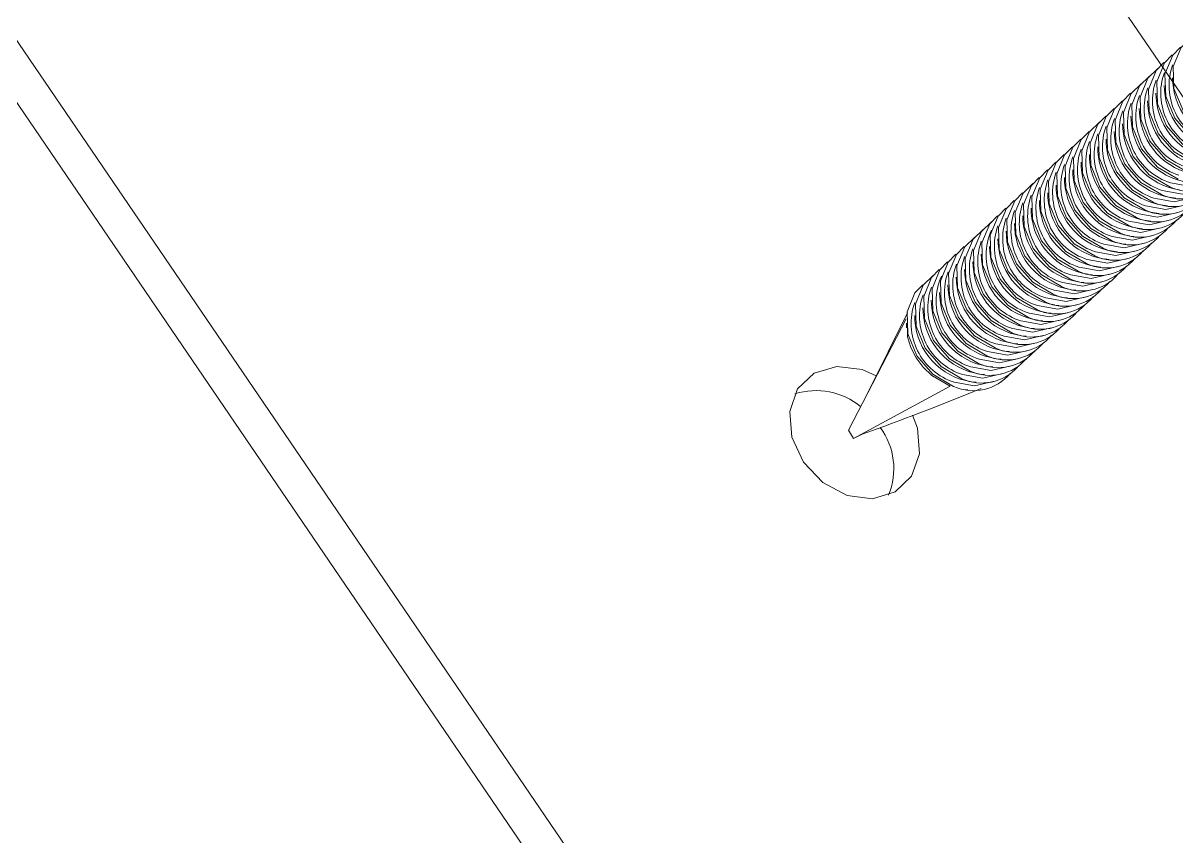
# Model space of a CAD drawing. Extents: x 0 to 216, y -5 to 280.
# Drawn here: x 41.179 to 44.217, y 181 to 183.142 of the extents above; entities that cross this region are included whole.
import ezdxf

# ---------------------------------------------------------------- set-up
doc = ezdxf.new("R2010")
doc.units = 0
doc.header["$LTSCALE"] = 10
doc.header["$MEASUREMENT"] = 0
doc.layers.add('CADdetails-3-FINE', color=11, linetype='CONTINUOUS', lineweight=5)
doc.layers.add('CADdetails-4-LIGHT', color=3, linetype='CONTINUOUS', lineweight=9)

msp = doc.modelspace()

# ---------------------------------------------------------------- linework, layer by layer
at = {"layer": 'CADdetails-3-FINE'}
for p, q in [((44.2054, 182.9981), (44.2059, 182.986)), ((44.1616, 182.9577), (44.1621, 182.9457)), ((44.1835, 182.9779), (44.184, 182.9658)), ((44.1397, 182.9375), (44.1401, 182.9255)), ((44.0958, 182.8971), (44.0963, 182.8851)), ((44.1178, 182.9173), (44.1182, 182.9053)), ((44.0739, 182.877), (44.0744, 182.8649)), ((44.0301, 182.8366), (44.0306, 182.8245)), ((44.052, 182.8568), (44.0525, 182.8447)), ((44.0082, 182.8164), (44.0087, 182.8043)), ((43.9644, 182.776), (43.9649, 182.764)), ((43.9863, 182.7962), (43.9868, 182.7842)), ((43.9425, 182.7558), (43.943, 182.7438)), ((43.8987, 182.7155), (43.8992, 182.7034)), ((43.9206, 182.7356), (43.9211, 182.7236)), ((43.8768, 182.6953), (43.8773, 182.6832)), ((44.2019, 182.6826), (44.2139, 182.6811)), ((43.833, 182.6549), (43.8334, 182.6428)), ((43.8549, 182.6751), (43.8554, 182.663)), ((44.18, 182.6624), (44.192, 182.6609)), ((43.8111, 182.6347), (43.8115, 182.6227)), ((44.1362, 182.622), (44.1482, 182.6205)), ((44.1581, 182.6422), (44.1701, 182.6407)), ((43.7672, 182.5943), (43.7677, 182.5823)), ((43.7891, 182.6145), (43.7896, 182.6025)), ((44.1143, 182.6018), (44.1263, 182.6004)), ((43.7453, 182.5741), (43.7458, 182.5621)), ((44.0705, 182.5614), (44.0825, 182.56)), ((44.0924, 182.5816), (44.1044, 182.5802)), ((43.7015, 182.5338), (43.702, 182.5217)), ((43.7234, 182.554), (43.7239, 182.5419)), ((44.0486, 182.5413), (44.0606, 182.5398)), ((43.6796, 182.5136), (43.6801, 182.5015)), ((44.0048, 182.5009), (44.0167, 182.4994)), ((44.0267, 182.5211), (44.0386, 182.5196)), ((43.6358, 182.4732), (43.6363, 182.4612)), ((43.6577, 182.4934), (43.6582, 182.4813)), ((43.9829, 182.4807), (43.9948, 182.4792)), ((43.6139, 182.453), (43.6144, 182.441)), ((43.9391, 182.4403), (43.951, 182.4389)), ((43.961, 182.4605), (43.9729, 182.459)), ((43.5701, 182.4126), (43.5706, 182.4006)), ((43.592, 182.4328), (43.5925, 182.4208)), ((43.9171, 182.4201), (43.9291, 182.4187)), ((43.5482, 182.3925), (43.5487, 182.3804)), ((43.8733, 182.3798), (43.8853, 182.3783)), ((43.8952, 182.3999), (43.9072, 182.3985)), ((43.5043, 182.3633), (43.3523, 182.0703)), ((43.5044, 182.3521), (43.5049, 182.3395)), ((43.5263, 182.3723), (43.5267, 182.3602)), ((43.8514, 182.3596), (43.8634, 182.3581)), ((43.5078, 182.3163), (43.5072, 182.3396)), ((43.8076, 182.3192), (43.8196, 182.3177)), ((43.8295, 182.3394), (43.8415, 182.3379)), ((43.7857, 182.299), (43.7977, 182.2975)), ((43.7419, 182.2586), (43.7539, 182.2572)), ((43.7638, 182.2788), (43.7758, 182.2774)), ((43.72, 182.2384), (43.7319, 182.237)), ((43.6194, 182.1866), (43.5711, 182.2145)), ((43.6762, 182.1981), (43.6881, 182.1966)), ((43.6981, 182.2183), (43.71, 182.2168)), ((43.3656, 182.0489), (43.6194, 182.1866)), ((43.6537, 182.1779), (43.6662, 182.1764)), ((43.3656, 182.0489), (43.3523, 182.0703)), ((43.3842, 182.0582), (43.3656, 182.0489)), ((43.3855, 182.0589), (43.3842, 182.0582))]:
    msp.add_line(p, q, dxfattribs=at)
at = {"layer": 'CADdetails-3-FINE', "flags": 128}
for points in [[(44.3076, 182.8116), (44.2533, 182.8436), (44.211, 182.8921), (44.1872, 182.9498), (44.1854, 183.0079), (44.206, 183.0576), (44.2265, 183.079)], [(44.3295, 182.8318), (44.2752, 182.8638), (44.2329, 182.9123), (44.2091, 182.97), (44.2073, 183.0281), (44.2279, 183.0778), (44.2484, 183.0992)], [(44.2857, 182.7914), (44.2314, 182.8234), (44.1891, 182.8719), (44.1653, 182.9296), (44.1635, 182.9877), (44.1841, 183.0374), (44.2046, 183.0589)], [(44.2419, 182.7511), (44.1876, 182.783), (44.1453, 182.8315), (44.1214, 182.8892), (44.1197, 182.9474), (44.1402, 182.997), (44.1663, 183.0226)], [(44.2638, 182.7713), (44.2095, 182.8032), (44.1672, 182.8517), (44.1433, 182.9094), (44.1416, 182.9675), (44.1622, 183.0172), (44.1827, 183.0387)], [(44.22, 182.7309), (44.1657, 182.7628), (44.1234, 182.8113), (44.0995, 182.869), (44.0978, 182.9272), (44.1183, 182.9768), (44.1444, 183.0024)], [(44.1762, 182.6905), (44.1219, 182.7224), (44.0796, 182.7709), (44.0557, 182.8287), (44.054, 182.8868), (44.0745, 182.9365), (44.095, 182.9579)], [(44.1981, 182.7107), (44.1438, 182.7426), (44.1015, 182.7911), (44.0776, 182.8488), (44.0759, 182.907), (44.0964, 182.9567), (44.1225, 182.9822)], [(44.1543, 182.6703), (44.1, 182.7023), (44.0577, 182.7508), (44.0338, 182.8085), (44.032, 182.8666), (44.0526, 182.9163), (44.0731, 182.9377)], [(44.1104, 182.6299), (44.0561, 182.6619), (44.0138, 182.7104), (43.99, 182.7681), (43.9882, 182.8262), (44.0088, 182.8759), (44.0293, 182.8974)], [(44.1323, 182.6501), (44.078, 182.6821), (44.0357, 182.7306), (44.0119, 182.7883), (44.0101, 182.8464), (44.0307, 182.8961), (44.0512, 182.9175)], [(44.0885, 182.6098), (44.0342, 182.6417), (43.9919, 182.6902), (43.9681, 182.7479), (43.9663, 182.806), (43.9869, 182.8557), (44.013, 182.8813)], [(44.0447, 182.5694), (43.9904, 182.6013), (43.9481, 182.6498), (43.9243, 182.7075), (43.9225, 182.7657), (43.9431, 182.8154), (43.9636, 182.8368)], [(44.0666, 182.5896), (44.0123, 182.6215), (43.97, 182.67), (43.9462, 182.7277), (43.9444, 182.7859), (43.965, 182.8355), (43.9855, 182.857)], [(44.0228, 182.5492), (43.9685, 182.5811), (43.9262, 182.6296), (43.9024, 182.6874), (43.9006, 182.7455), (43.9212, 182.7952), (43.9417, 182.8166)], [(43.979, 182.5088), (43.9247, 182.5408), (43.8824, 182.5893), (43.8586, 182.647), (43.8568, 182.7051), (43.8774, 182.7548), (43.8979, 182.7762)], [(44.0009, 182.529), (43.9466, 182.5609), (43.9043, 182.6094), (43.8805, 182.6672), (43.8787, 182.7253), (43.8993, 182.775), (43.9198, 182.7964)], [(43.9571, 182.4886), (43.9028, 182.5206), (43.8605, 182.5691), (43.8366, 182.6268), (43.8349, 182.6849), (43.8555, 182.7346), (43.876, 182.756)], [(43.9133, 182.4483), (43.859, 182.4802), (43.8167, 182.5287), (43.7928, 182.5864), (43.7911, 182.6445), (43.8116, 182.6942), (43.8377, 182.7198)], [(43.9352, 182.4685), (43.8809, 182.5004), (43.8386, 182.5489), (43.8147, 182.6066), (43.813, 182.6647), (43.8335, 182.7144), (43.8541, 182.7359)], [(44.3023, 182.7234), (44.2535, 182.7119), (44.2, 182.7215)], [(43.8914, 182.4281), (43.8371, 182.46), (43.7948, 182.5085), (43.7709, 182.5662), (43.7692, 182.6244), (43.7897, 182.674), (43.8102, 182.6955)], [(44.2585, 182.683), (44.2097, 182.6715), (44.1561, 182.6812)], [(44.2804, 182.7032), (44.2316, 182.6917), (44.178, 182.7013)], [(43.8476, 182.3877), (43.7933, 182.4196), (43.751, 182.4681), (43.7271, 182.5259), (43.7253, 182.584), (43.7459, 182.6337), (43.7664, 182.6551)], [(43.8695, 182.4079), (43.8152, 182.4398), (43.7729, 182.4883), (43.749, 182.546), (43.7473, 182.6042), (43.7678, 182.6539), (43.7883, 182.6753)], [(44.2366, 182.6629), (44.1878, 182.6513), (44.1342, 182.661)], [(43.8256, 182.3675), (43.7713, 182.3994), (43.7291, 182.448), (43.7052, 182.5057), (43.7034, 182.5638), (43.724, 182.6135), (43.7445, 182.6349)], [(44.1928, 182.6225), (44.144, 182.6109), (44.0904, 182.6206)], [(44.2147, 182.6427), (44.1659, 182.6311), (44.1123, 182.6408)], [(43.7818, 182.3271), (43.7275, 182.3591), (43.6852, 182.4076), (43.6614, 182.4653), (43.6596, 182.5234), (43.6802, 182.5731), (43.7063, 182.5987)], [(43.8037, 182.3473), (43.7494, 182.3793), (43.7071, 182.4278), (43.6833, 182.4855), (43.6815, 182.5436), (43.7021, 182.5933), (43.7282, 182.6189)], [(44.1709, 182.6023), (44.1221, 182.5907), (44.0685, 182.6004)], [(43.7599, 182.307), (43.7056, 182.3389), (43.6633, 182.3874), (43.6395, 182.4451), (43.6377, 182.5032), (43.6583, 182.5529), (43.6844, 182.5785)], [(44.1271, 182.5619), (44.0783, 182.5504), (44.0247, 182.56)], [(44.149, 182.5821), (44.1002, 182.5705), (44.0466, 182.5802)], [(43.7161, 182.2666), (43.6618, 182.2985), (43.6195, 182.347), (43.5957, 182.4047), (43.5939, 182.4629), (43.6145, 182.5125), (43.635, 182.534)], [(43.738, 182.2868), (43.6837, 182.3187), (43.6414, 182.3672), (43.6176, 182.4249), (43.6158, 182.483), (43.6364, 182.5327), (43.6569, 182.5542)], [(44.1052, 182.5417), (44.0564, 182.5302), (44.0028, 182.5398)], [(43.6942, 182.2464), (43.6399, 182.2783), (43.5976, 182.3268), (43.5738, 182.3845), (43.572, 182.4427), (43.5926, 182.4924), (43.6131, 182.5138)], [(44.0614, 182.5014), (44.0126, 182.4898), (43.959, 182.4995)], [(44.0833, 182.5215), (44.0345, 182.51), (43.9809, 182.5197)], [(43.6504, 182.206), (43.5961, 182.2379), (43.5538, 182.2865), (43.5299, 182.3442), (43.5282, 182.4023), (43.5488, 182.452), (43.5748, 182.4775)], [(43.6723, 182.2262), (43.618, 182.2581), (43.5757, 182.3066), (43.5519, 182.3644), (43.5501, 182.4225), (43.5707, 182.4722), (43.5912, 182.4936)], [(44.0394, 182.4812), (43.9906, 182.4696), (43.9371, 182.4793)], [(43.6285, 182.1858), (43.5742, 182.2178), (43.5319, 182.2663), (43.508, 182.324), (43.5063, 182.3821), (43.5268, 182.4318), (43.5474, 182.4532)], [(43.9956, 182.4408), (43.9468, 182.4292), (43.8933, 182.4389)], [(44.0175, 182.461), (43.9687, 182.4494), (43.9152, 182.4591)], [(43.9737, 182.4206), (43.9249, 182.4091), (43.8713, 182.4187)], [(43.5071, 182.379), (43.4567, 182.2764), (43.3819, 182.1273)], [(43.9288, 182.3797), (43.8811, 182.3687), (43.8275, 182.3784)], [(43.9518, 182.4004), (43.903, 182.3889), (43.8494, 182.3985)], [(43.908, 182.36), (43.8592, 182.3485), (43.8056, 182.3582)], [(43.8642, 182.3197), (43.8154, 182.3081), (43.7618, 182.3178)], [(43.8861, 182.3399), (43.8373, 182.3283), (43.7837, 182.338)], [(43.5303, 182.2608), (43.5164, 182.288), (43.5078, 182.3163)], [(43.8423, 182.2995), (43.7935, 182.2879), (43.7399, 182.2976)], [(43.5711, 182.2145), (43.5488, 182.236), (43.5303, 182.2608)], [(43.7974, 182.2586), (43.7497, 182.2476), (43.6961, 182.2572)], [(43.8204, 182.2793), (43.7716, 182.2677), (43.718, 182.2774)], [(43.4247, 182.2137), (43.388, 182.2298), (43.3213, 182.2385), (43.2616, 182.2207), (43.2182, 182.179), (43.1977, 182.1199), (43.2031, 182.0523), (43.2337, 181.9866)], [(43.7766, 182.2389), (43.7278, 182.2274), (43.6742, 182.237)], [(43.7327, 182.1985), (43.684, 182.187), (43.6304, 182.1967)], [(43.7547, 182.2187), (43.7059, 182.2072), (43.6523, 182.2169)], [(43.2337, 181.9866), (43.2847, 181.9326), (43.3485, 181.8987), (43.4153, 181.89), (43.4749, 181.9078), (43.5183, 181.9495), (43.5388, 182.0086), (43.5334, 182.0762), (43.521, 182.1101)]]:
    msp.add_lwpolyline(points, dxfattribs=at)
at = {"layer": 'CADdetails-3-FINE'}
for centre, radius, start, end in [((44.3589, 182.9776), 0.1628, 160.3227, 252.3244), ((44.3151, 182.9372), 0.1628, 160.3215, 252.3256), ((44.337, 182.9574), 0.1628, 160.3249, 252.3212), ((44.2932, 182.917), 0.1628, 160.3244, 252.3227), ((44.3586, 182.9769), 0.175, 183.618, 261.7018), ((44.3806, 182.9971), 0.175, 183.6217, 261.6988), ((44.2494, 182.8766), 0.1628, 160.3249, 252.3212), ((44.2713, 182.8968), 0.1628, 160.3231, 252.324), ((44.3367, 182.9567), 0.175, 183.6189, 261.7026), ((44.2275, 182.8565), 0.1628, 160.3244, 252.3227), ((44.2929, 182.9163), 0.175, 183.618, 261.7018), ((44.3148, 182.9365), 0.1751, 183.6253, 261.6953), ((44.1837, 182.8161), 0.1628, 160.3227, 252.3244), ((44.2056, 182.8363), 0.1628, 160.3215, 252.3256), ((44.2491, 182.876), 0.175, 183.6187, 261.7028), ((44.271, 182.8962), 0.175, 183.6217, 261.6988), ((44.1618, 182.7959), 0.1628, 160.3253, 252.3208), ((44.2272, 182.8558), 0.175, 183.6218, 261.698), ((44.1179, 182.7555), 0.1628, 160.3244, 252.3227), ((44.1398, 182.7757), 0.1628, 160.3215, 252.3256), ((44.1834, 182.8154), 0.175, 183.618, 261.7018), ((44.2053, 182.8356), 0.175, 183.6217, 261.6988), ((44.096, 182.7353), 0.1628, 160.3246, 252.3239), ((44.1615, 182.7952), 0.175, 183.6229, 261.6994), ((44.0522, 182.695), 0.1628, 160.3248, 252.3224), ((44.0741, 182.7151), 0.1628, 160.3249, 252.3212), ((44.1177, 182.7548), 0.175, 183.618, 261.7018), ((44.1396, 182.775), 0.175, 183.6216, 261.6982), ((44.0303, 182.6748), 0.1628, 160.3215, 252.3256), ((44.0958, 182.7347), 0.175, 183.6217, 261.6988), ((44.2286, 182.8055), 0.1264, 245.4774, 319.7658), ((44.2506, 182.8262), 0.1269, 245.5476, 317.8784), ((43.9865, 182.6344), 0.1628, 160.3262, 252.3209), ((44.0084, 182.6546), 0.1628, 160.3227, 252.3244), ((44.052, 182.6943), 0.1751, 183.6258, 261.6948), ((44.0739, 182.7145), 0.175, 183.6216, 261.6982), ((44.1848, 182.7651), 0.1264, 245.472, 319.7676), ((44.2067, 182.7853), 0.1264, 245.471, 319.7721), ((43.9646, 182.6142), 0.1628, 160.3244, 252.3227), ((44.03, 182.6741), 0.175, 183.618, 261.7018), ((44.1629, 182.745), 0.1264, 245.4774, 319.7658), ((43.9208, 182.5738), 0.1628, 160.3198, 252.3273), ((43.9427, 182.594), 0.1628, 160.3244, 252.3227), ((43.9862, 182.6337), 0.1751, 183.6253, 261.6953), ((44.0081, 182.6539), 0.175, 183.618, 261.7018), ((44.1191, 182.7046), 0.1264, 245.4741, 319.769), ((44.1411, 182.7253), 0.1269, 245.5494, 317.873), ((43.8753, 182.5319), 0.1608, 156.0128, 252.7309), ((43.8989, 182.5536), 0.1628, 160.3247, 252.3225), ((43.9643, 182.6135), 0.175, 183.6188, 261.701), ((44.0972, 182.6844), 0.1264, 245.4688, 319.7707), ((43.8551, 182.5133), 0.1628, 160.3244, 252.3227), ((43.9205, 182.5732), 0.175, 183.6236, 261.6986), ((43.9424, 182.5933), 0.175, 183.6183, 261.7015), ((44.0534, 182.644), 0.1264, 245.4774, 319.7658), ((44.0753, 182.6642), 0.1264, 245.4774, 319.7658), ((43.8331, 182.4931), 0.1628, 160.3227, 252.3244), ((43.8986, 182.553), 0.175, 183.6216, 261.6982), ((44.0315, 182.6238), 0.1264, 245.4717, 319.774), ((43.7893, 182.4527), 0.1628, 160.3244, 252.3227), ((43.8112, 182.4729), 0.1628, 160.3218, 252.3254), ((43.8548, 182.5126), 0.175, 183.618, 261.7018), ((43.8767, 182.5328), 0.175, 183.6225, 261.6981), ((43.9877, 182.5835), 0.1264, 245.4743, 319.7689), ((44.0096, 182.6036), 0.1264, 245.472, 319.7676), ((43.7438, 182.4108), 0.1608, 156.0256, 252.7294), ((43.7674, 182.4325), 0.1628, 160.3248, 252.3224), ((43.8329, 182.4924), 0.175, 183.6202, 261.7013), ((43.9658, 182.5638), 0.1269, 245.5494, 317.873), ((43.7236, 182.3921), 0.1628, 160.3244, 252.3227), ((43.7891, 182.452), 0.175, 183.6188, 261.701), ((43.811, 182.4722), 0.1751, 183.6253, 261.6953), ((43.9219, 182.5229), 0.1264, 245.4668, 319.7728), ((43.9438, 182.5431), 0.1264, 245.4741, 319.769), ((43.7017, 182.372), 0.1628, 160.3263, 252.3222), ((43.7672, 182.4318), 0.175, 183.6222, 261.6983), ((43.9, 182.5027), 0.1264, 245.4774, 319.7658), ((43.6798, 182.3518), 0.1628, 160.3244, 252.3227), ((43.7233, 182.3915), 0.175, 183.6216, 261.6982), ((43.7452, 182.4116), 0.175, 183.6199, 261.7016), ((43.8781, 182.4825), 0.1264, 245.4774, 319.7658), ((43.7014, 182.3713), 0.175, 183.6225, 261.6981), ((43.8344, 182.4426), 0.1269, 245.5421, 317.8802), ((43.8563, 182.4628), 0.1269, 245.5459, 317.8764), ((43.7905, 182.4018), 0.1264, 245.4774, 319.7658), ((43.8124, 182.4225), 0.1269, 245.5488, 317.8711), ((43.7686, 182.3816), 0.1264, 245.4704, 319.7728), ((43.7248, 182.3412), 0.1264, 245.4774, 319.7658), ((43.7467, 182.3614), 0.1264, 245.4695, 319.7726), ((43.7029, 182.3215), 0.1269, 245.5488, 317.8711), ((43.681, 182.3007), 0.1263, 245.4581, 320.0292), ((43.2665, 181.9899), 0.1848, 50.3803, 107.4407), ((40.8757, 189.0731), 7.4498, 289.68791, 292.29182), ((43.2908, 181.9696), 0.1806, 337.0805, 36.7521)]:
    msp.add_arc(centre, radius, start, end, dxfattribs=at)
at = {"layer": 'CADdetails-4-LIGHT'}
for p, q in [((39.6402, 185.3284), (54.4434, 163.6122)), ((54.8653, 162.8301), (39.5718, 185.2655)), ((43.2222, 184.4305), (56.5631, 164.8595))]:
    msp.add_line(p, q, dxfattribs=at)

doc.saveas('drawing.dxf')
